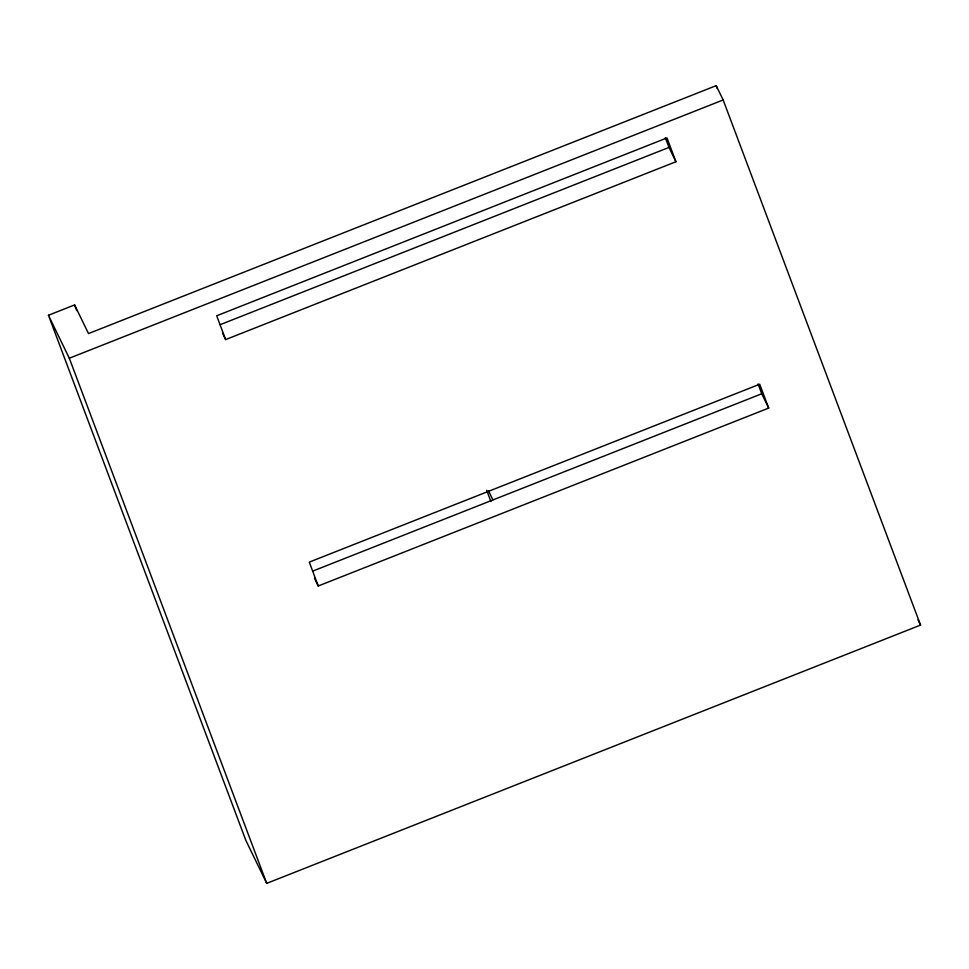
<?xml version="1.0" encoding="UTF-8"?>
<svg xmlns="http://www.w3.org/2000/svg" width="969" height="969" viewBox="0 0 969 969"><rect width="100%" height="100%" fill="white"/><g stroke="black" fill="none" stroke-linecap="round" stroke-linejoin="round"><path stroke-width="1.45" d="M48.45 315.264L74.601 304.932L88.506 333.566L716.2 85.647L723.153 99.964L920.55 625.09L266.717 883.353L245.847 840.377L48.45 315.264L69.308 358.227L266.717 883.353M69.308 358.227L723.153 99.964M220.096 324.7L668.985 147.421L675.938 161.738L225.644 339.574L222.482 333.07M312.708 571.116L761.743 393.765L768.696 408.082L318.244 585.991L314.453 578.178M918.018 619.881L920.55 625.09M488.424 490.665L492.906 499.907M716.2 85.647L717.254 88.482M768.696 408.082L759.72 384.221L309.281 562.117L318.244 585.991M675.938 161.738L666.987 137.925L216.693 315.773L225.644 339.574M758.049 383.942L761.743 393.765M665.291 137.622L668.985 147.421M486.668 490.241L490.908 501.53M74.601 304.932L76.733 310.601"/></g></svg>
